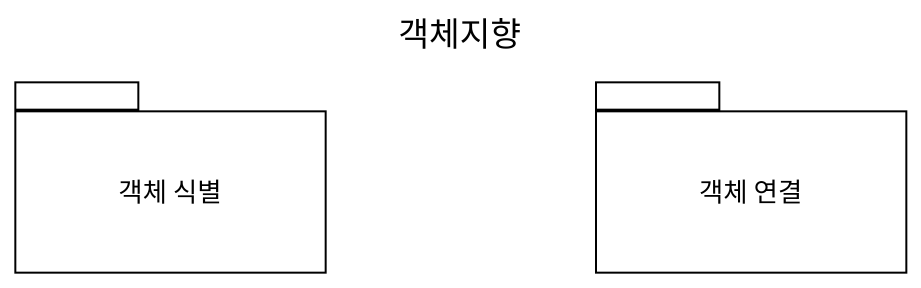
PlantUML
@startuml
title 객체지향
package "객체 식별" as 객체_식별 {
}
package "객체 연결" as 객체_연결 {
}
@enduml
